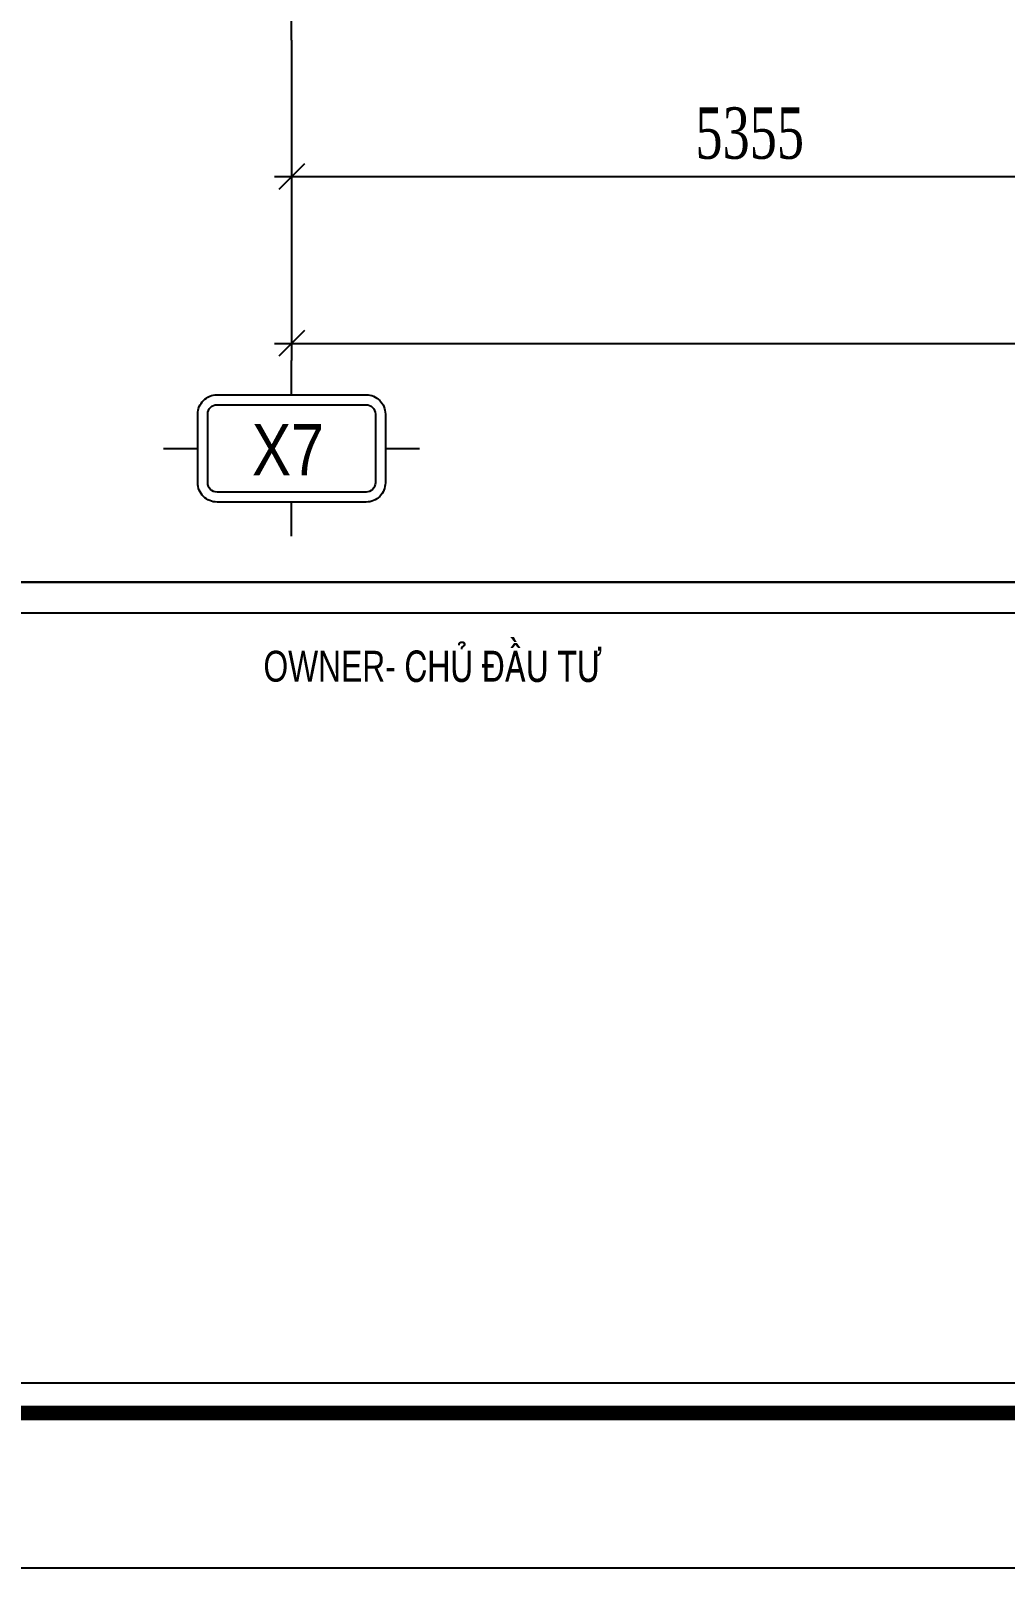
# Model space of a CAD drawing. Header units: inches. Extents: x 315041 to 662841, y -45540 to -35018.
# Drawn here: x 332072.3 to 332129.3, y -36581.1 to -36491.3 of the extents above; entities that cross this region are included whole.
import ezdxf
from ezdxf.enums import TextEntityAlignment as Align

# ---------------------------------------------------------------- set-up
doc = ezdxf.new("R2010")
doc.units = ezdxf.units.IN
doc.header["$MEASUREMENT"] = 0
doc.linetypes.add('CENTER2', pattern=[28.575, 19.05, -3.175, 3.175, -3.175])
for name, color, linetype in [('2', 2, 'Continuous'), ('3', 3, 'Continuous'), ('7', 7, 'Continuous'), ('8', 8, 'Continuous'), ('BAO KHUNG', 31, 'Continuous')]:
    doc.layers.add(name, color=color, linetype=linetype)
doc.styles.add('hx2', font='VHARIALN.TTF')
doc.styles.add('ST1', font='times.ttf', dxfattribs={"width": 0.7})
doc.styles.get("Standard").update_dxf_attribs({"font": 'VHARIALN.TTF'})
doc.dimstyles.new('100', dxfattribs={"dimtxt": 3, "dimasz": 1.5, "dimexe": 1, "dimexo": 0, "dimgap": 1, "dimtad": 1, "dimdec": 0, "dimlfac": 100, "dimzin": 0, "dimdsep": 46, "dimtxsty": 'ST1', "dimblk": 'OBLIQUE', "dimcen": 1, "dimdle": 1, "dimclrd": 8, "dimclre": 8, "dimclrt": 3, "dimadec": 0, "dimazin": 0, "dimtfac": 1, "dimtdec": 0, "dimtix": 1, "dimtmove": 1, "dimatfit": 3, "dimfxl": 0, "dimtfill": 1, "dimtolj": 1, "dimtzin": 0, "dimlwd": -1, "dimlwe": -1, "dimarcsym": 1})

# ---------------------------------------------------------------- blocks, each defined once
blk = doc.blocks.new('TENTRUC')
at = {"layer": '7'}
for p, q in [((0, 8.267), (0, 10.265)), ((-7.478, 5.132), (-5.48, 5.132)), ((5.48, 5.132), (7.478, 5.132)), ((0, 0), (0, 1.998))]:
    blk.add_line(p, q, dxfattribs=at)
blk.add_lwpolyline([(-4.356, 8.267), (4.356, 8.267, -0.414214), (5.48, 7.143), (5.48, 3.122, -0.414214), (4.356, 1.998), (-4.356, 1.998, -0.414214), (-5.48, 3.122), (-5.48, 7.143, -0.414214)], format="xyb", close=True, dxfattribs=at)
at = {"layer": '8', "ltscale": 15}
blk.add_lwpolyline([(-4.356, 7.684), (4.356, 7.684, -0.414214), (4.897, 7.143), (4.897, 3.122, -0.414214), (4.356, 2.581), (-4.356, 2.581, -0.414214), (-4.897, 3.122), (-4.897, 7.143, -0.414214)], format="xyb", close=True, dxfattribs=at)
at = {"layer": '3', "style": 'hx2'}
blk.add_attdef('TR', text='', height=2.904, dxfattribs=at).set_placement((-0.156, 3.827), align=Align.CENTER)
blk = doc.blocks.new('_Oblique')
at = {"color": 0, "linetype": 'ByBlock', "lineweight": -2}
blk.add_line((-0.5, -0.5), (0.5, 0.5), dxfattribs=at)
blk = doc.blocks.new('*D797')
at = {"color": 8, "linetype": 'Continuous', "transparency": 16777216}
for p, q in [((332071.235, -37749.663), (332071.235, -37759.184)), ((332017.685, -37750.217), (332017.685, -37759.184)), ((332016.685, -37758.184), (332072.235, -37758.184))]:
    blk.add_line(p, q, dxfattribs=at)
at = {"layer": 'Defpoints', "color": 0, "transparency": 16777216}
for p in [(332071.235, -37749.663), (332017.685, -37750.217), (332071.235, -37758.184)]:
    blk.add_point(p, dxfattribs=at)
at = {"color": 8, "transparency": 16777216, "xscale": 1.5, "yscale": 1.5, "zscale": 1.5, "rotation": 180}
blk.add_blockref('_Oblique', (332017.685, -37758.184), dxfattribs=at)
at = {"color": 8, "transparency": 16777216, "xscale": 1.5, "yscale": 1.5, "zscale": 1.5}
blk.add_blockref('_Oblique', (332071.235, -37758.184), dxfattribs=at)
at = {"color": 3, "transparency": 16777216, "insert": (332044.46, -37755.658), "char_height": 3, "attachment_point": 5, "style": 'ST1', "bg_fill": 3, "box_fill_scale": 1.25, "bg_fill_color": 256, "bg_fill_true_color": 13158600, "bg_fill_transparency": 1606220}
blk.add_mtext('\\A1;5355', dxfattribs=at)
blk = doc.blocks.new('*D804')
at = {"color": 8, "linetype": 'Continuous', "transparency": 16777216}
for p, q in [((332017.685, -37750.217), (332017.685, -37768.929)), ((332386.185, -37750.217), (332386.185, -37768.929)), ((332016.685, -37767.929), (332387.185, -37767.929))]:
    blk.add_line(p, q, dxfattribs=at)
at = {"layer": 'Defpoints', "color": 0, "transparency": 16777216}
for p in [(332017.685, -37750.217), (332386.185, -37750.217), (332386.185, -37767.929)]:
    blk.add_point(p, dxfattribs=at)
at = {"color": 8, "transparency": 16777216, "xscale": 1.5, "yscale": 1.5, "zscale": 1.5, "rotation": 180}
blk.add_blockref('_Oblique', (332017.685, -37767.929), dxfattribs=at)
at = {"color": 8, "transparency": 16777216, "xscale": 1.5, "yscale": 1.5, "zscale": 1.5}
blk.add_blockref('_Oblique', (332386.185, -37767.929), dxfattribs=at)
at = {"color": 3, "transparency": 16777216, "insert": (332201.935, -37765.403), "char_height": 3, "attachment_point": 5, "style": 'ST1', "bg_fill": 3, "box_fill_scale": 1.25, "bg_fill_color": 256, "bg_fill_true_color": 13158600, "bg_fill_transparency": 0}
blk.add_mtext('\\A1;36850', dxfattribs=at)
blk = doc.blocks.new('A$C75D82031')
at = {"layer": '2', "color": 157, "linetype": 'Continuous'}
blk.add_lwpolyline([(0, 420), (594, 420), (594, 0), (0, 0)], close=True, dxfattribs=at)
at = {"layer": '7', "color": 147, "linetype": 'Continuous'}
blk.add_lwpolyline([(12.331, 57.61), (581.669, 57.61), (581.669, 409.19), (12.331, 409.19)], close=True, dxfattribs=at)
at = {"layer": 'BAO KHUNG', "color": 167, "linetype": 'Continuous', "const_width": 0.871}
blk.add_lwpolyline([(10.588, 9.067), (583.412, 9.067), (583.412, 410.933), (10.588, 410.933)], close=True, dxfattribs=at)
at = {"layer": 'BAO KHUNG', "color": 7}
blk.add_lwpolyline([(80.92, 55.81), (144.951, 55.81), (144.951, 10.81), (80.92, 10.81)], close=True, dxfattribs=at)
at = {"layer": 'BAO KHUNG', "color": 7, "linetype": 'Continuous', "width": 0.9}
blk.add_text(' OWNER- CHñ §ÇU T¦', height=1.8, dxfattribs=at).set_placement((99.943, 51.792))
blk = doc.blocks.new('A$C66BB428B')
at = {"layer": '3'}
ref = blk.add_blockref('TENTRUC', (89.77, 2.671), dxfattribs=at)
ref.add_attrib('TR', 'x7', dxfattribs={"layer": '0', "height": 3, "style": 'hx2'}).set_placement((89.554, 6.224), align=Align.CENTER)
at = {"color": 8}
dim = blk.add_linear_dim(base=(143.32, 23.681), p1=(89.77, 31.648), p2=(143.32, 32.202), dimstyle='100', dxfattribs=at)
dim.commit()
dim.dimension.update_dxf_attribs({"geometry": '*D797', "text_midpoint": (116.545, 26.207), "insert": (-331927.914, 37781.865)})
dim = blk.add_linear_dim(base=(458.271, 13.936), p1=(89.77, 31.648), p2=(458.271, 31.648), dimstyle='100', dxfattribs=at)
dim.commit()
dim.dimension.update_dxf_attribs({"geometry": '*D804', "text_midpoint": (274.021, 16.462), "insert": (-331927.914, 37781.865)})
blk.add_lwpolyline([(0, 351.58), (569.338, 351.58), (569.338, 0), (0, 0)], close=True, dxfattribs=at)

msp = doc.modelspace()

# ---------------------------------------------------------------- block references
at = {"color": 9}
msp.add_blockref('A$C66BB428B', (331997.7735, -36523.5197), dxfattribs=at)

# ---------------------------------------------------------------- next in the draw order: linework, layer by layer
at = {"color": 8, "linetype": 'CENTER2'}
msp.add_line((332087.544, -36491.872), (332087.544, -36201.7809), dxfattribs=at)

# ---------------------------------------------------------------- next in the draw order: block references
at = {"color": 1}
msp.add_blockref('A$C75D82031', (331985.4423, -36581.1298), dxfattribs=at)

doc.saveas('drawing.dxf')
